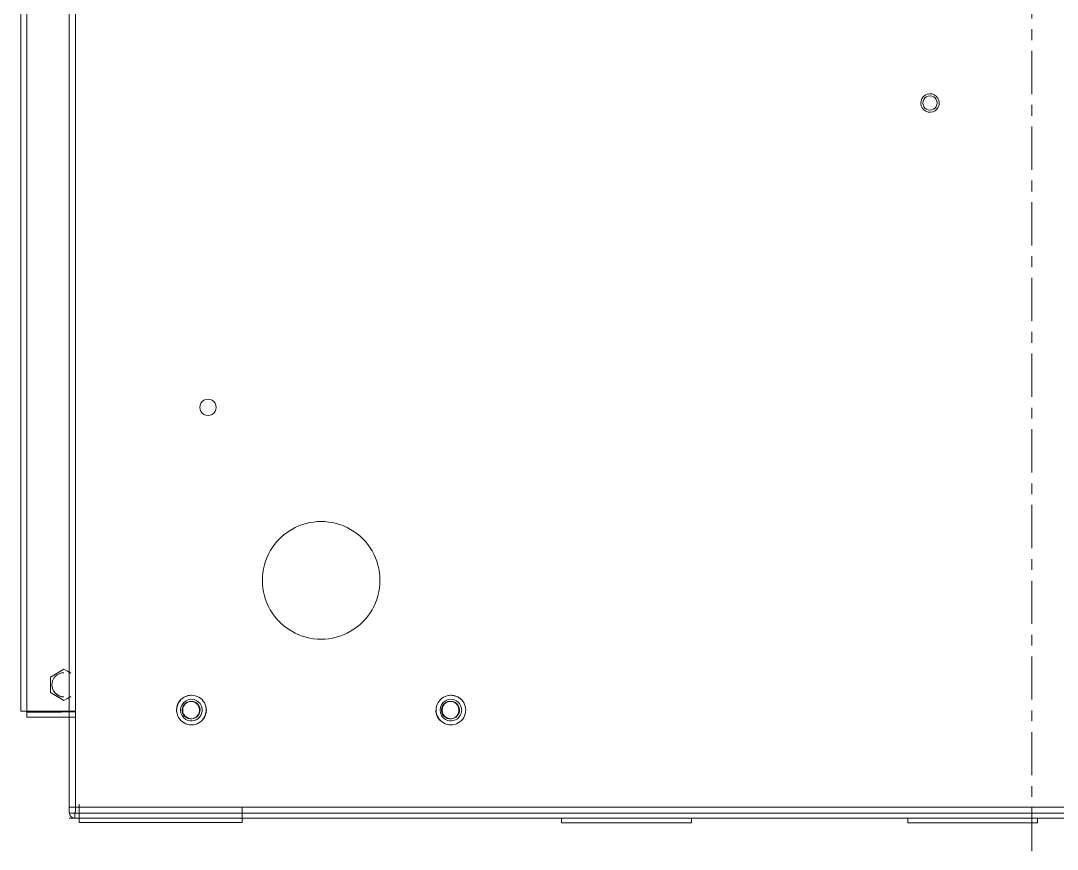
# Model space of a CAD drawing. Header units: inches. Extents: x 3268 to 7018, y 976 to 6708.
# Drawn here: x 5737.06 to 5749.04, y 3454.42 to 3464 of the extents above; entities that cross this region are included whole.
import ezdxf

# ---------------------------------------------------------------- set-up
doc = ezdxf.new("R2010")
doc.units = ezdxf.units.IN
doc.header["$MEASUREMENT"] = 0
doc.linetypes.add('Grid Line 1_2_', pattern=[0.875, 0.5, -0.125, 0.125, -0.125])
for name, color, linetype, lineweight in [('G-IMPT', 8, 'Continuous', 9), ('Q-SPCQ', 91, 'Continuous', 9), ('S-GRID', 1, 'Continuous', 9)]:
    doc.layers.add(name, color=color, linetype=linetype, lineweight=lineweight)

# ---------------------------------------------------------------- blocks, each defined once
blk = doc.blocks.new('Add On Locker for Revit - LKR-2_10_dwg_LKR-2_10-V102-Overall Retail Plan Opt 2')
at = {"layer": 'G-IMPT', "color": 133}
for p, q in [((35.474, 15.365), (35.474, -6.76)), ((35.533, -6.76), (35.533, 15.365)), ((35.405, 15.302), (35.405, -6.751)), ((35.474, -6.754), (35.474, 15.3)), ((35.474, 15.3), (35.474, -6.754)), ((35.585, 4.368), (35.528, 4.368)), ((35.528, 4.368), (35.585, 4.368)), ((35.585, 4.368), (35.585, 2.868)), ((35.585, 2.868), (35.585, 4.368)), ((35.528, 2.868), (35.585, 2.868)), ((35.585, 2.868), (35.528, 2.868)), ((35.585, 0.368), (35.528, 0.368)), ((35.528, 0.368), (35.585, 0.368)), ((35.585, 0.368), (35.585, -1.132)), ((35.585, -1.132), (35.585, 0.368)), ((35.528, -1.132), (35.585, -1.132)), ((35.585, -1.132), (35.528, -1.132)), ((32.102, -3.911), (32.102, -3.912)), ((33.462, -3.912), (33.462, -3.911)), ((35.582, -4.823), (35.405, -4.823)), ((35.405, -4.823), (35.582, -4.823)), ((35.582, -6.709), (35.582, -4.823)), ((35.37, -6.709), (35.582, -6.709)), ((35.582, -6.709), (35.529, -6.709)), ((35.405, -6.751), (-1.841, -6.751)), ((-1.841, -6.823), (35.405, -6.823)), ((35.405, -6.823), (-1.841, -6.823)), ((34.296, -7.315), (34.296, -6.753)), ((34.303, -7.315), (34.303, -6.753)), ((34.362, -6.753), (34.362, -7.315)), ((34.362, -7.315), (34.362, -6.753)), ((34.362, -7.315), (34.362, -6.753)), ((34.365, -6.753), (34.365, -7.315)), ((34.365, -6.753), (34.365, -7.315)), ((34.365, -6.753), (34.365, -7.315)), ((34.365, -6.753), (34.365, -7.315)), ((35.405, -6.823), (35.405, -6.751)), ((35.474, -6.823), (35.474, -6.746)), ((35.474, -6.76), (35.474, -6.823)), ((35.474, -6.823), (35.474, -6.76)), ((35.533, -6.823), (35.533, -6.76)), ((35.533, -6.76), (35.533, -6.823)), ((16.944, -7.384), (34.293, -7.384)), ((16.944, -7.384), (34.293, -7.384)), ((16.944, -7.384), (34.293, -7.384)), ((16.944, -7.384), (34.293, -7.384)), ((16.946, -7.384), (34.296, -7.384)), ((16.946, -7.384), (34.296, -7.384)), ((16.946, -7.384), (34.296, -7.384)), ((16.946, -7.384), (34.296, -7.384)), ((17.328, -7.315), (34.296, -7.315)), ((17.431, -7.384), (34.293, -7.384)), ((17.431, -7.384), (34.293, -7.384)), ((17.431, -7.384), (34.293, -7.384)), ((34.296, -7.384), (17.456, -7.384)), ((34.296, -7.384), (17.456, -7.384)), ((34.296, -7.384), (17.456, -7.384)), ((34.296, -7.384), (17.456, -7.384)), ((34.296, -7.384), (17.506, -7.384)), ((34.296, -7.384), (17.506, -7.384)), ((17.506, -7.384), (34.296, -7.384)), ((17.506, -7.384), (34.296, -7.384)), ((17.506, -7.384), (34.293, -7.384)), ((17.506, -7.384), (34.293, -7.384)), ((17.506, -7.384), (34.293, -7.384)), ((17.506, -7.384), (34.293, -7.384)), ((17.506, -7.384), (34.293, -7.384)), ((32.566, -7.384), (32.426, -7.384)), ((32.426, -7.384), (32.566, -7.384)), ((32.566, -7.384), (32.426, -7.384)), ((32.426, -7.384), (32.566, -7.384)), ((32.566, -7.384), (32.426, -7.384)), ((32.426, -7.384), (32.566, -7.384)), ((32.566, -7.384), (32.426, -7.384)), ((32.426, -7.384), (32.566, -7.384)), ((34.296, -7.384), (34.296, -7.315)), ((34.296, -7.378), (34.296, -7.384)), ((34.296, -7.384), (34.296, -7.378))]:
    blk.add_line(p, q, dxfattribs=at)
at = {"layer": 'G-IMPT', "color": 133, "flags": 128}
for points in [[(35.582, -4.823), (35.582, -5.294), (35.582, -5.766), (35.582, -6.237), (35.582, -6.709)], [(33.855, -6.806), (33.832, -6.845), (33.81, -6.884)], [(34.17, -6.884), (34.147, -6.845), (34.125, -6.806)], [(35.396, -6.823), (35.422, -6.823), (35.448, -6.823), (35.474, -6.823)], [(35.405, -6.823), (35.422, -6.823), (35.439, -6.823), (35.456, -6.823), (35.474, -6.823)], [(35.474, -6.823), (35.456, -6.823), (35.439, -6.823), (35.422, -6.823), (35.405, -6.823)], [(35.474, -6.823), (35.474, -6.805), (35.474, -6.788), (35.474, -6.771), (35.474, -6.754)], [(35.474, -6.754), (35.474, -6.771), (35.474, -6.788), (35.474, -6.805), (35.474, -6.823)], [(35.474, -6.76), (35.488, -6.76), (35.503, -6.76), (35.518, -6.76), (35.533, -6.76)], [(35.533, -6.823), (35.533, -6.805), (35.533, -6.788), (35.533, -6.771), (35.533, -6.754)], [(35.533, -6.754), (35.533, -6.771), (35.533, -6.788), (35.533, -6.805), (35.533, -6.823)], [(33.81, -6.884), (33.832, -6.923), (33.855, -6.962), (33.877, -7.001), (33.9, -7.04)], [(34.08, -7.04), (34.102, -7.001), (34.125, -6.962), (34.147, -6.923), (34.17, -6.884)], [(34.296, -6.892), (34.296, -7.103), (34.296, -7.315)], [(34.296, -7.315), (34.296, -7.103), (34.296, -6.892)], [(34.296, -6.892), (34.296, -7.103), (34.296, -7.315)], [(34.296, -7.315), (34.296, -7.103), (34.296, -6.892)], [(34.303, -6.912), (34.303, -7.113), (34.303, -7.315)], [(34.303, -7.315), (34.303, -7.113), (34.303, -6.912)], [(34.303, -7.315), (34.303, -7.113), (34.303, -6.912)], [(34.306, -7.315), (34.306, -7.113), (34.306, -6.912)], [(34.306, -6.912), (34.306, -7.113), (34.306, -7.315)], [(34.306, -7.315), (34.306, -7.113), (34.306, -6.912)], [(34.306, -6.912), (34.306, -7.113), (34.306, -7.315)], [(34.362, -6.912), (34.362, -7.113), (34.362, -7.315)], [(34.362, -7.315), (34.362, -7.113), (34.362, -6.912)], [(34.362, -7.315), (34.362, -7.113), (34.362, -6.912)], [(34.362, -6.912), (34.362, -7.113), (34.362, -7.315)], [(34.362, -6.912), (34.362, -7.113), (34.362, -7.315)], [(34.365, -6.912), (34.365, -7.113), (34.365, -7.315)], [(34.365, -7.315), (34.365, -7.113), (34.365, -6.912)], [(34.365, -6.912), (34.365, -7.113), (34.365, -7.315)], [(34.365, -7.315), (34.365, -7.113), (34.365, -6.912)], [(33.9, -7.04), (33.945, -7.04), (33.99, -7.04), (34.035, -7.04), (34.08, -7.04)], [(34.125, -6.962), (34.102, -7.001), (34.08, -7.04)], [(34.303, -7.315), (34.318, -7.315), (34.333, -7.315), (34.347, -7.315), (34.362, -7.315)], [(34.362, -7.315), (34.347, -7.315), (34.333, -7.315), (34.318, -7.315), (34.303, -7.315)], [(34.362, -7.315), (34.347, -7.315), (34.333, -7.315), (34.318, -7.315), (34.303, -7.315)], [(34.365, -7.315), (34.35, -7.315), (34.335, -7.315), (34.32, -7.315), (34.306, -7.315)], [(34.306, -7.315), (34.32, -7.315), (34.335, -7.315), (34.35, -7.315), (34.365, -7.315)], [(34.365, -7.315), (34.35, -7.315), (34.335, -7.315), (34.32, -7.315), (34.306, -7.315)], [(34.306, -7.315), (34.32, -7.315), (34.335, -7.315), (34.35, -7.315), (34.365, -7.315)]]:
    blk.add_lwpolyline(points, dxfattribs=at)
at = {"layer": 'G-IMPT', "color": 133}
for centre, radius, start, end in [((35.464, -6.754), 0.069, 270, 360), ((35.464, -6.754), 0.069, 270, 0), ((35.464, -6.754), 0.01, 270, 337.5), ((35.464, -6.754), 0.01, 270, 337.5), ((33.99, -6.884), 0.14, 180, 270), ((33.987, -6.884), 0.14, 270, 0), ((33.987, -6.884), 0.14, 270, 0), ((33.987, -6.884), 0.14, 270, 0), ((33.987, -6.884), 0.14, 270, 0), ((33.987, -6.884), 0.14, 270, 0), ((33.987, -6.884), 0.14, 270, 0), ((33.987, -6.884), 0.14, 270, 0), ((33.987, -6.884), 0.14, 270, 0), ((33.99, -6.884), 0.14, 270, 0), ((33.99, -6.884), 0.14, 270, 0), ((33.99, -6.884), 0.14, 270, 0), ((33.99, -6.884), 0.14, 270, 0), ((33.99, -6.884), 0.14, 270, 0), ((33.99, -6.884), 0.14, 270, 0), ((33.99, -6.884), 0.14, 270, 0), ((33.99, -6.884), 0.14, 270, 0)]:
    blk.add_arc(centre, radius, start, end, dxfattribs=at)
for centre, major_axis, ratio, start_param, end_param in [((27.264, 3.126), (0.107, 0), 0.999391, 1.090528, 4.232121), ((27.264, 3.126), (-0.083, 0), 0.999391, 4.712389, 7.853982), ((27.264, 3.126), (0.107, 0), 0.999391, 4.232121, 7.373714), ((27.264, 3.126), (0.083, 0), 0.999391, 4.712389, 7.853982), ((34.282, -2.412), (0.172, 0), 0.999391, 1.570796, 4.712389), ((34.282, -2.412), (0.125, 0), 0.999391, 5.757855, 8.899447), ((34.282, -2.412), (0.172, 0), 0.999391, 4.712389, 7.853982), ((34.282, -2.412), (0.171, 0), 0.999391, 2.616262, 3.40166), ((34.282, -2.414), (0.172, 0), 0.999391, 2.356194, 3.141593), ((34.282, -2.412), (0.125, 0), 0.999391, 2.616262, 5.757855), ((34.282, -2.413), (0.101, 0), 0.999391, 2.616262, 5.757855), ((34.282, -2.42), (0.101, 0), 0.999391, 2.616262, 5.757855), ((34.282, -2.413), (0.1, 0), 0.999391, 5.757855, 8.899447), ((34.282, -2.42), (0.101, 0), 0.999391, 5.757855, 8.899447), ((34.282, -2.414), (-0.172, 0), 0.999391, 1.570796, 2.356194), ((32.782, -3.911), (0.68, 0), 0.999391, 1.570796, 4.712389), ((32.782, -3.911), (0.68, 0), 0.999391, 4.712389, 7.853982), ((30.782, -5.219), (0.094, 0), 0.999391, 1.570796, 4.712389), ((30.782, -5.219), (-0.094, 0), 0.999391, 1.570796, 4.712389), ((34.282, -5.41), (-0.172, 0), 0.999391, 4.712389, 7.853982), ((34.282, -5.411), (0.171, 0), 0.999391, 1.045466, 1.830864), ((34.282, -5.41), (0.172, 0), 0.999391, 4.712389, 7.853982), ((34.282, -5.412), (0.172, 0), 0.999391, 0.85852, 1.570796), ((34.282, -5.411), (0.125, 0), 0.999391, 2.616262, 5.757855), ((34.282, -5.411), (0.101, 0), 0.999391, 2.616262, 5.757855), ((34.282, -5.411), (0.125, 0), 0.999391, 5.757855, 8.899447), ((34.282, -5.418), (0.1, 0), 0.999391, 2.616262, 5.757855), ((34.282, -5.411), (0.1, 0), 0.999391, 5.757855, 8.899447), ((34.282, -5.418), (0.101, 0), 0.999391, 5.757855, 8.899447), ((34.282, -5.412), (-0.172, 0), 0.999391, 0, 1.570796), ((34.282, -5.411), (0.171, 0), 0.999391, 4.187058, 4.972456), ((35.405, -6.754), (0.069, 0), 0.034899, 0, 1.570796)]:
    blk.add_ellipse(centre, major_axis=major_axis, ratio=ratio, start_param=start_param, end_param=end_param, dxfattribs=at)
blk = doc.blocks.new('Add On Locker for Revit - LKR-2_10_dwg-V103-Overall Retail Plan Opt 2')
blk.add_blockref('Add On Locker for Revit - LKR-2_10_dwg_LKR-2_10-V102-Overall Retail Plan Opt 2', (0, 0))
blk = doc.blocks.new('Add On Locker for Revit - Add On Locker for Revit-V104-Overall Retail Plan Opt 2')
blk.add_blockref('Add On Locker for Revit - LKR-2_10_dwg-V103-Overall Retail Plan Opt 2', (1.969, -15.427))
blk = doc.blocks.new('Arch_5 Points - Units and Amenities_v2022_rvt-1-Overall Retail Plan Opt 2')
at = {"layer": 'Q-SPCQ', "color": 133, "lineweight": 9, "rotation": 270.0000000000004}
blk.add_blockref('Add On Locker for Revit - Add On Locker for Revit-V104-Overall Retail Plan Opt 2', (5759.875, 3492.279), dxfattribs=at)

msp = doc.modelspace()

# ---------------------------------------------------------------- linework, layer by layer
at = {"layer": 'S-GRID', "linetype": 'Grid Line 1_2_'}
msp.add_line((5748.75, 3355.524), (5748.75, 6288.946), dxfattribs=at)

# ---------------------------------------------------------------- block references
at = {"lineweight": 5}
msp.add_blockref('Arch_5 Points - Units and Amenities_v2022_rvt-1-Overall Retail Plan Opt 2', (0, 0), dxfattribs=at)

doc.saveas('drawing.dxf')
